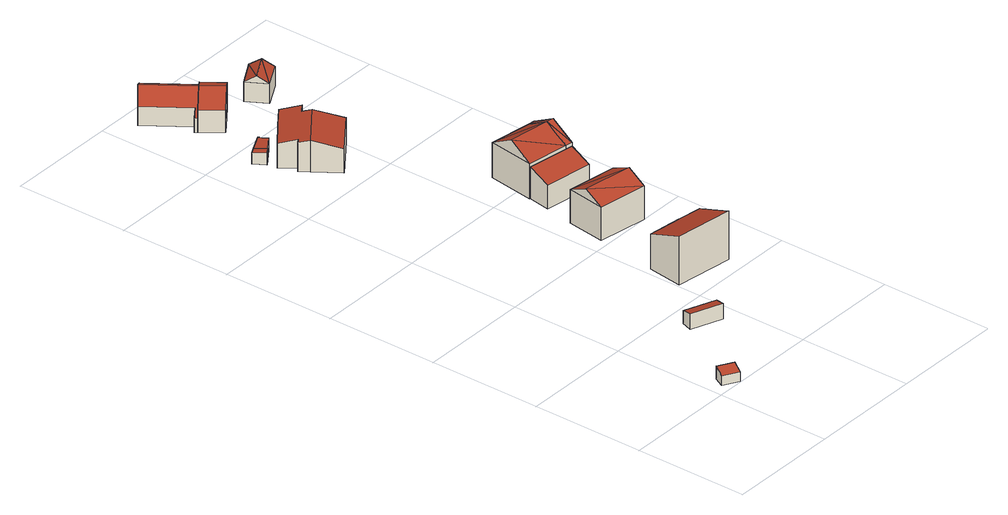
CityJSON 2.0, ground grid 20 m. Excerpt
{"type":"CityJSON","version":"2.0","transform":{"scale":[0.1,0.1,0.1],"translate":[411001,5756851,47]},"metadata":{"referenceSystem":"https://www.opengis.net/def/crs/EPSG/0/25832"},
"CityObjects":{
"building1":{"type":"Building","attributes":{"Gemeindeschluessel":"05515000","Geometrietyp2DReferenz":"3000","function":"31001_1310","roofType":"2100","measuredHeight":2.35},"geometry":[{"type":"Solid","lod":"2","boundaries":[[[[0,1,2,3]],[[4,5,1,0]],[[6,7,5,4]],[[3,2,7,6]],[[4,0,3,6]],[[1,5,7,2]]]],"semantics":{"surfaces":[{"type":"WallSurface"},{"type":"RoofSurface"},{"type":"GroundSurface"}],"values":[[0,0,0,0,1,2]]}}]},
"building2":{"type":"Building","attributes":{"Gemeindeschluessel":"05515000","Geometrietyp2DReferenz":"3000","function":"31001_1310","roofType":"2100","measuredHeight":2.82},"geometry":[{"type":"Solid","lod":"2","boundaries":[[[[8,9,10,11]],[[12,13,9,8]],[[14,15,13,12]],[[11,10,15,14]],[[12,8,11,14]],[[9,13,15,10]]]],"semantics":{"surfaces":[{"type":"WallSurface"},{"type":"RoofSurface"},{"type":"GroundSurface"}],"values":[[0,0,0,0,1,2]]}}]},
"building3":{"type":"Building","attributes":{"Gemeindeschluessel":"05515000","Geometrietyp2DReferenz":"3000","function":"31001_1310","roofType":"2100","measuredHeight":2.27},"geometry":[{"type":"Solid","lod":"2","boundaries":[[[[16,17,18,19]],[[20,21,17,16]],[[22,23,21,20]],[[19,18,23,22]],[[20,16,19,22]],[[17,21,23,18]]]],"semantics":{"surfaces":[{"type":"WallSurface"},{"type":"RoofSurface"},{"type":"GroundSurface"}],"values":[[0,0,0,0,1,2]]}}]},
"building4":{"type":"Building","attributes":{"Gemeindeschluessel":"05515000","Geometrietyp2DReferenz":"3000","function":"31001_1310","roofType":"2100","measuredHeight":8.7},"address":[{"country":"Germany","locality":"Münster","thoroughfareNumber":"126","thoroughfareName":"Laerer Werseufer"}],"geometry":[{"type":"Solid","lod":"2","boundaries":[[[[24,25,26,27]],[[28,29,25,24]],[[30,31,29,28]],[[32,33,31,30]],[[34,35,33,32]],[[27,26,35,34]],[[32,30,28,24,27,34]],[[25,29,31,33,35,26]]]],"semantics":{"surfaces":[{"type":"WallSurface"},{"type":"RoofSurface"},{"type":"GroundSurface"}],"values":[[0,0,0,0,0,0,1,2]]}}]},
"building5":{"type":"Building","attributes":{"Gemeindeschluessel":"05515000","Geometrietyp2DReferenz":"3000","function":"51009_1610","roofType":"2100","measuredHeight":2.21},"geometry":[{"type":"Solid","lod":"2","boundaries":[[[[22,23,36,37]],[[20,21,23,22]],[[38,39,21,20]],[[40,41,39,38]],[[42,43,41,40]],[[37,36,43,42]],[[40,38,20,22,37,42]],[[23,21,39,41,43,36]]]],"semantics":{"surfaces":[{"type":"WallSurface"},{"type":"RoofSurface"},{"type":"GroundSurface"}],"values":[[0,0,0,0,0,0,1,2]]}}]},
"building6":{"type":"Building","attributes":{"Gemeindeschluessel":"05515000","Geometrietyp2DReferenz":"3000","function":"31001_1310","roofType":"3100","measuredHeight":5.73},"address":[{"country":"Germany","locality":"Münster","thoroughfareNumber":"130","thoroughfareName":"Laerer Werseufer"}],"geometry":[{"type":"Solid","lod":"2","boundaries":[[[[44,45,46,47]],[[48,49,45,44]],[[50,51,49,48]],[[52,53,51,50]],[[54,55,53,52]],[[56,57,55,54]],[[58,59,57,56]],[[60,61,59,58]],[[62,63,61,60]],[[64,65,63,62]],[[66,67,65,64]],[[47,46,67,66]],[[60,58,56,62]],[[54,52,50,48,44,47,66,64,62,56]],[[45,49,51,53,55,57,59,61,63,65,67,46]]]],"semantics":{"surfaces":[{"type":"WallSurface"},{"type":"RoofSurface"},{"type":"GroundSurface"}],"values":[[0,0,0,0,0,0,0,0,0,0,0,0,1,1,2]]}}]},
"building7":{"type":"Building","attributes":{"Gemeindeschluessel":"05515000","Geometrietyp2DReferenz":"3000","function":"31001_1310","roofType":"3100","measuredHeight":7.76},"address":[{"country":"Germany","locality":"Münster","thoroughfareNumber":"128","thoroughfareName":"Laerer Werseufer"}],"geometry":[{"type":"Solid","lod":"2","boundaries":[[[[68,69,70,71]],[[72,73,69,68]],[[74,75,73,72]],[[71,70,75,74]],[[68,76,72]],[[74,77,71]],[[76,68,71]],[[71,77,76]],[[72,76,77]],[[77,74,72]],[[69,73,75,70]]]],"semantics":{"surfaces":[{"type":"WallSurface"},{"type":"RoofSurface"},{"type":"GroundSurface"}],"values":[[0,0,0,0,0,0,1,1,1,1,2]]}}]},
"building8":{"type":"Building","attributes":{"Gemeindeschluessel":"05515000","Geometrietyp2DReferenz":"3000","function":"31001_1310"},"address":[{"country":"Germany","locality":"Münster","thoroughfareNumber":"132","thoroughfareName":"Laerer Werseufer"}],"children":["building8-1","building8-2"]},
"building8-1":{"type":"BuildingPart","attributes":{"roofType":"3100","measuredHeight":5.25},"parents":["building8"],"geometry":[{"type":"Solid","lod":"2","boundaries":[[[[78,79,80,81]],[[82,83,79,78]],[[84,85,83,82]],[[86,87,85,84]],[[88,89,87,86]],[[90,91,92,93]],[[81,80,91,90]],[[88,86,84,82,94]],[[78,81,90,93,95,94,82]],[[79,83,85,87,89,96,97,92,91,80]],[[89,88,94,96]],[[97,96,94,95]],[[92,97,95,93]]]],"semantics":{"surfaces":[{"type":"WallSurface"},{"type":"RoofSurface"},{"type":"GroundSurface"},{"type":"ClosureSurface"}],"values":[[0,0,0,0,0,0,0,1,1,2,3,3,3]]}}]},
"building8-2":{"type":"BuildingPart","attributes":{"roofType":"3100","measuredHeight":5.68},"parents":["building8"],"geometry":[{"type":"Solid","lod":"2","boundaries":[[[[98,99,89,88,100]],[[101,102,99,98]],[[103,104,102,101]],[[105,93,92,104,103]],[[98,100,106,101]],[[105,103,101,106]],[[96,89,99,102,104,92,97]],[[88,94,95,106,100]],[[89,96,94,88]],[[96,97,95,94]],[[93,105,106,95]],[[92,93,95,97]]]],"semantics":{"surfaces":[{"type":"WallSurface"},{"type":"RoofSurface"},{"type":"GroundSurface"},{"type":"ClosureSurface"}],"values":[[0,0,0,0,1,1,2,0,3,3,0,3]]}}]},
"building9":{"type":"Building","attributes":{"Gemeindeschluessel":"05515000","Geometrietyp2DReferenz":"3000","function":"51009_1610","roofType":"2100","measuredHeight":5.7},"geometry":[{"type":"Solid","lod":"2","boundaries":[[[[107,108,109,110]],[[111,112,108,107]],[[113,114,112,111]],[[115,116,114,113]],[[110,109,116,115]],[[113,111,107,110,115]],[[108,112,114,116,109]]]],"semantics":{"surfaces":[{"type":"WallSurface"},{"type":"RoofSurface"},{"type":"GroundSurface"}],"values":[[0,0,0,0,0,1,2]]}}]},
"building10":{"type":"Building","attributes":{"Gemeindeschluessel":"05515000","Geometrietyp2DReferenz":"3000","function":"31001_1310"},"address":[{"country":"Germany","locality":"Münster","thoroughfareNumber":"128a","thoroughfareName":"Laerer Werseufer"}],"children":["building10-1","building10-2"]},
"building10-1":{"type":"BuildingPart","attributes":{"roofType":"3100","measuredHeight":8.71},"parents":["building10"],"geometry":[{"type":"Solid","lod":"2","boundaries":[[[[117,112,114,118]],[[119,120,121,122]],[[118,114,120,119]],[[119,123,118]],[[118,123,124]],[[124,125,117,118]],[[123,119,122]],[[122,126,124,123]],[[112,121,120,114]],[[112,117,122,121]],[[126,124,125,124]],[[126,122,117,125,124]]]],"semantics":{"surfaces":[{"type":"WallSurface"},{"type":"RoofSurface"},{"type":"GroundSurface"},{"type":"ClosureSurface"}],"values":[[0,0,0,0,1,1,1,1,2,3,0,3]]}}]},
"building10-2":{"type":"BuildingPart","attributes":{"roofType":"3100","measuredHeight":8.7},"parents":["building10"],"geometry":[{"type":"Solid","lod":"2","boundaries":[[[[127,128,112,117]],[[129,130,128,127]],[[122,121,130,129]],[[127,131,129]],[[117,125,124,131]],[[131,127,117]],[[124,126,122,129]],[[129,131,124]],[[128,130,121,112]],[[112,121,122,117]],[[125,117,122,126,124]]]],"semantics":{"surfaces":[{"type":"WallSurface"},{"type":"RoofSurface"},{"type":"GroundSurface"},{"type":"ClosureSurface"}],"values":[[0,0,0,0,1,1,1,1,2,3,3]]}}]},
"building11":{"type":"Building","attributes":{"Gemeindeschluessel":"05515000","Geometrietyp2DReferenz":"3000","function":"31001_1310","roofType":"3100","measuredHeight":4.66},"geometry":[{"type":"Solid","lod":"2","boundaries":[[[[132,133,134,135]],[[136,137,133,132]],[[138,139,137,136]],[[135,134,139,138]],[[132,140,136]],[[138,141,135]],[[141,140,132]],[[132,135,141]],[[138,136,140]],[[140,141,138]],[[133,137,139,134]]]],"semantics":{"surfaces":[{"type":"WallSurface"},{"type":"RoofSurface"},{"type":"GroundSurface"}],"values":[[0,0,0,0,0,0,1,1,1,1,2]]}}]}
},
"vertices":[
[50,2,25],[50,2,8],[59,20,8],[59,20,31],[23,17,25],[23,17,8],[33,35,31],[33,35,8],
[117,166,37],[117,166,14],[110,147,14],[110,147,42],[172,145,37],[172,145,14],[164,126,42],[164,126,14],
[32,935,58],[32,935,38],[45,915,38],[45,915,60],[43,941,58],[43,941,38],[55,922,60],[55,922,38],
[201,296,81],[201,296,18],[193,234,18],[193,234,105],[260,288,82],[260,288,18],[260,289,81],[260,289,18],[303,282,82],[303,282,18],[296,220,105],[296,220,18],
[79,940,38],[79,940,60],[73,956,58],[73,956,38],[74,954,58],[74,954,38],[73,953,58],[73,953,38],
[97,936,74],[97,936,30],[57,906,30],[57,906,74],[96,936,74],[96,936,30],[134,964,74],[134,964,30],[155,935,83],[155,935,30],[141,925,83],[141,925,30],[150,912,87],[150,912,30],[180,869,74],[180,869,30],[109,817,74],[109,817,30],[80,859,87],[80,859,30],[69,875,82],[69,875,30],[76,880,82],[76,880,30],
[310,455,83],[310,455,23],[221,468,23],[221,468,83],[299,386,83],[299,386,23],[211,400,83],[211,400,23],[305,420,100],[216,434,100],
[5,1135,76],[5,1135,42],[56,1064,42],[56,1064,76],[31,1155,95],[31,1155,42],[58,1174,76],[58,1174,42],[112,1100,76],[112,1100,42],[103,1093,83],[103,1093,42],[43,1055,67],[43,1055,42],[46,1051,42],[46,1051,67],[85,1080,95],[81,1077,92],[85,1080,42],[81,1077,42],
[128,1059,88],[128,1059,42],[103,1093,88],[106,1042,99],[106,1042,42],[72,1017,82],[72,1017,42],[46,1051,82],[81,1077,99],
[238,559,79],[238,559,22],[232,520,22],[232,520,64],[312,548,79],[312,548,22],[324,546,79],[324,546,22],[318,508,64],[318,508,22],
[312,548,85],[324,546,85],[336,629,85],[336,629,22],[324,630,22],[324,630,85],[330,587,109],[318,589,109],[315,571,98],[320,608,98],
[237,559,85],[237,559,22],[249,641,85],[249,641,22],[243,600,109],
[201,1075,78],[201,1075,43],[157,1050,43],[157,1050,78],[221,1040,78],[221,1040,43],[177,1015,78],[177,1015,43],[211,1058,90],[167,1033,90]
]}
